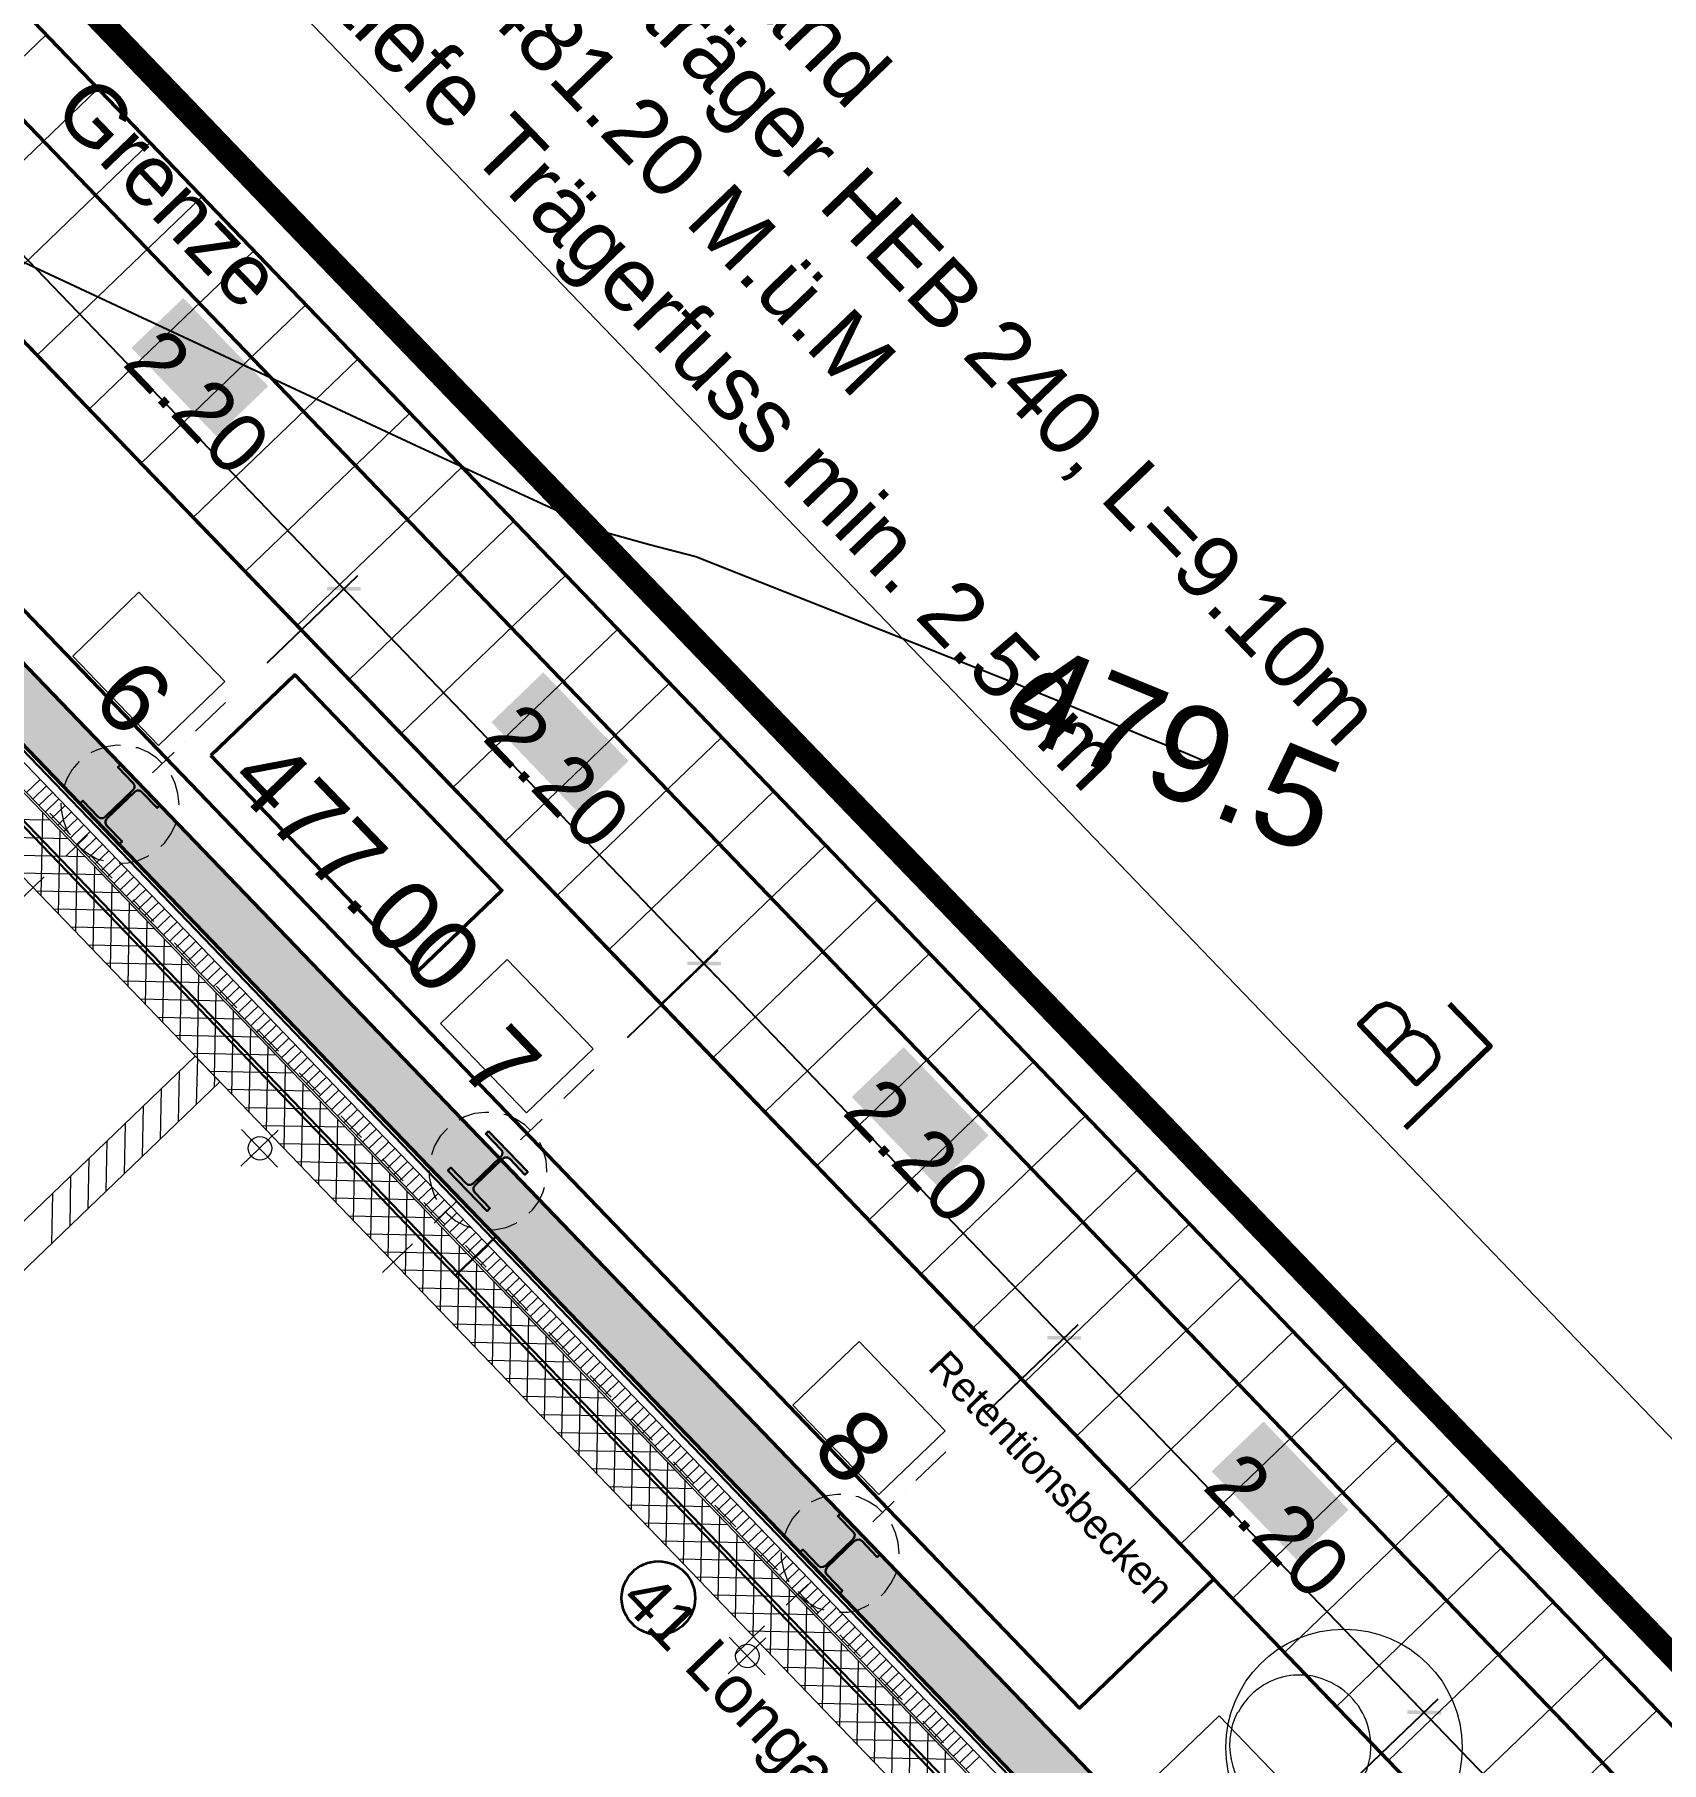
# Model space of a CAD drawing. Header units: metres. Extents: x 2687650.8 to 2687727.1, y 1234407.3 to 1234484.3.
# Drawn here: x 2687681.19 to 2687688.08, y 1234454.5 to 1234461.82 of the extents above; entities that cross this region are included whole.
import ezdxf

# ---------------------------------------------------------------- set-up
doc = ezdxf.new("R2010")
doc.units = ezdxf.units.M
for name, color, linetype in [('PDF_0', 7, 'Continuous'), ('PDF_A-KOTEN', 7, 'Continuous'), ('PDF_A__BEML', 7, 'Continuous'), ('PDF_A__Text', 7, 'Continuous'), ('PDF_AV_01611-Parzelle', 7, 'Continuous'), ('PDF_E_BETON', 7, 'Continuous'), ('PDF_E_Text', 7, 'Continuous'), ('PDF_PDF_Geometrie', 5, 'Continuous'), ('PDF_Text', 7, 'Continuous')]:
    doc.layers.add(name, color=color, linetype=linetype)
for name, color, linetype, true_color in [('PDF_060-Kataster_Hauptinfo.060', 7, 'Continuous', 0x7f7f7f), ('PDF_062_Bauten.062 Bauteilschraffuren', 7, 'Continuous', 0x7f7f7f), ('PDF_211_Wände_Beton.211', 7, 'Continuous', 0x7f7f7f), ('PDF_211_Wände_Beton.211 Bauteilschraffuren', 7, 'Continuous', 0x7f7f7f), ('PDF_211_Wände_Beton.211 Schichttrennlinien', 7, 'Continuous', 0x7f7f7f), ('PDF_211_Wände_Mauerwerk.211#1', 7, 'Continuous', 0x7f7f7f), ('PDF_211_Wände_Mauerwerk.211#1 Bauteilschraffuren', 7, 'Continuous', 0x7f7f7f), ('PDF_254_Falleitungen_RW.254', 7, 'Continuous', 0x7f7f7f), ('PDF_3D_Kurven-Nebenhoehen', 7, 'Continuous', 0xdda500), ('PDF_Böschung Aushub', 7, 'Continuous', 0x7f7f7f), ('PDF_E_Farbe Beton', 7, 'Continuous', 0xdfff7f), ('PDF_E_Schnitte_1_50', 7, 'Continuous', 0x7f7f7f), ('PDF_Rühlwand Träger u Vermassung', 7, 'Continuous', 0x0ac1ff)]:
    doc.layers.add(name, color=color, linetype=linetype, true_color=true_color)
doc.styles.add('PDF Arial', font='arial.ttf')

# ---------------------------------------------------------------- blocks, each defined once
blk = doc.blocks.new('A$C1c84ec86')
at = {"layer": 'PDF_0', "transparency": 33554559}
for points in [[(1755.38, 2703.88), (1765.33, 2714.04), (1764.27, 2715.1), (1754.32, 2704.94)], [(1975.52, 2703.88), (1985.47, 2714.04), (1984.41, 2715.1), (1974.46, 2704.94)], [(2195.45, 2703.88), (2205.39, 2714.04), (2204.34, 2715.1), (2194.39, 2704.94)], [(2415.37, 2703.88), (2425.53, 2714.04), (2424.47, 2715.1), (2414.31, 2704.94)]]:
    blk.add_hatch(color=256, dxfattribs=at).paths.add_polyline_path(points)
at = {"layer": 'PDF_211_Wände_Beton.211 Bauteilschraffuren', "true_color": 0xe5dc0a, "transparency": 33554559}
for points in [[(1813.17, 2552.75), (1773.16, 2552.75), (1773.16, 2551.9), (1813.17, 2551.9)], [(1893.18, 2552.75), (1853.17, 2552.75), (1853.17, 2551.9), (1893.18, 2551.9)], [(1973.19, 2552.75), (1933.19, 2552.75), (1933.19, 2551.9), (1973.19, 2551.9)], [(2053.2, 2552.75), (2013.2, 2552.75), (2013.2, 2551.9), (2053.2, 2551.9)], [(2133.21, 2552.75), (2093.21, 2552.75), (2093.21, 2551.9), (2133.21, 2551.9)], [(2213.23, 2552.75), (2173.22, 2552.75), (2173.22, 2551.9), (2213.23, 2551.9)], [(2293.24, 2552.75), (2253.23, 2552.75), (2253.23, 2551.9), (2293.24, 2551.9)]]:
    blk.add_hatch(color=52, dxfattribs=at).paths.add_polyline_path(points)
at = {"layer": 'PDF_A__BEML', "true_color": 0xffffff, "transparency": 33554559}
for points in [[(1623.94, 2745.79), (1623.94, 2715.31), (1675.79, 2715.31), (1675.79, 2745.79)], [(1843.86, 2745.79), (1843.86, 2715.31), (1895.93, 2715.31), (1895.93, 2745.79)], [(2064, 2745.79), (2064, 2715.31), (2115.86, 2715.31), (2115.86, 2745.79)], [(2283.92, 2745.79), (2283.92, 2715.31), (2335.78, 2715.31), (2335.78, 2745.79)]]:
    blk.add_hatch(color=7, dxfattribs=at).paths.add_polyline_path(points)
at = {"layer": 'PDF_E_Farbe Beton', "true_color": 0xbfff7f, "transparency": 33554559}
h = blk.add_hatch(color=71, dxfattribs=at)
h.paths.add_polyline_path([(3096.53, 1972.34), (3087.64, 1847.46), (3087.42, 523.67), (612.36, 523.67), (612.36, 1217.32), (591.83, 1429.41), (592.04, 1430.89), (672.48, 2565.87), (2668.74, 2565.87), (2848.03, 2530.94), (2997.89, 2390.18), (3013.34, 2375.79), (3093.99, 2206.03), (3096.53, 2200.53)])
h.paths.add_polyline_path([(3120.45, 1972.34), (3120.45, 2206.03), (3039.8, 2375.79), (3033.03, 2390.18), (2883.16, 2530.94), (2859.46, 2553.17), (2794.47, 2565.87), (2671.07, 2589.79), (650.04, 2589.79), (648.35, 2565.87), (567.91, 1430.89), (568.12, 1429.41), (588.44, 1217.32), (588.44, 499.75), (3111.55, 499.75), (3111.55, 1847.46)], flags=0)
at = {"layer": 'PDF_Rühlwand Träger u Vermassung', "transparency": 33554559}
for points in [[(1967.9, 2570.53), (1991.82, 2570.53), (1991.82, 2572.22), (1982.08, 2572.22), (1981.87, 2572.43), (1981.45, 2572.43), (1981.23, 2572.64), (1980.81, 2572.85), (1980.6, 2573.28), (1980.6, 2573.49), (1980.39, 2573.91), (1980.39, 2591.06), (1980.6, 2591.48), (1980.6, 2591.69), (1980.81, 2592.12), (1981.23, 2592.33), (1981.45, 2592.54), (1981.87, 2592.75), (1991.82, 2592.75), (1991.82, 2594.44), (1967.9, 2594.44), (1967.9, 2592.75), (1978.06, 2592.75), (1978.27, 2592.54), (1978.69, 2592.33), (1978.91, 2592.12), (1979.12, 2591.69), (1979.33, 2591.48), (1979.33, 2573.49), (1979.12, 2573.28), (1978.91, 2572.85), (1978.69, 2572.64), (1978.27, 2572.43), (1978.06, 2572.43), (1977.64, 2572.22), (1967.9, 2572.22)], [(1747.97, 2565.87), (1771.89, 2565.87), (1771.89, 2567.56), (1762.16, 2567.56), (1761.73, 2567.77), (1761.52, 2567.77), (1761.1, 2567.99), (1760.89, 2568.41), (1760.67, 2568.62), (1760.46, 2569.04), (1760.46, 2586.82), (1760.67, 2587.04), (1760.89, 2587.46), (1761.1, 2587.67), (1761.52, 2587.88), (1761.73, 2588.09), (1771.89, 2588.09), (1771.89, 2589.79), (1747.97, 2589.79), (1747.97, 2588.09), (1757.92, 2588.09), (1758.35, 2587.88), (1758.56, 2587.67), (1758.98, 2587.46), (1759.19, 2587.04), (1759.19, 2586.82), (1759.4, 2586.4), (1759.4, 2569.26), (1759.19, 2569.04), (1759.19, 2568.62), (1758.35, 2567.77), (1757.92, 2567.77), (1757.71, 2567.56), (1747.97, 2567.56)], [(2187.83, 2565.87), (2211.96, 2565.87), (2211.96, 2567.56), (2202.22, 2567.56), (2201.8, 2567.77), (2201.37, 2567.77), (2201.16, 2567.99), (2200.95, 2568.41), (2200.74, 2568.62), (2200.53, 2569.04), (2200.53, 2569.26), (2200.31, 2569.68), (2200.31, 2585.98), (2200.53, 2586.4), (2200.53, 2586.82), (2200.74, 2587.04), (2200.95, 2587.46), (2201.37, 2587.88), (2201.8, 2588.09), (2211.96, 2588.09), (2211.96, 2589.79), (2187.83, 2589.79), (2187.83, 2588.09), (2197.99, 2588.09), (2198.41, 2587.88), (2198.83, 2587.46), (2199.04, 2587.04), (2199.26, 2586.82), (2199.47, 2586.4), (2199.47, 2569.26), (2199.26, 2569.04), (2199.04, 2568.62), (2198.83, 2568.41), (2198.62, 2567.99), (2198.41, 2567.77), (2197.99, 2567.77), (2197.77, 2567.56), (2187.83, 2567.56)]]:
    blk.add_hatch(color=256, dxfattribs=at).paths.add_polyline_path(points)
at = {"layer": 'PDF_060-Kataster_Hauptinfo.060', "lineweight": 18}
blk.add_lwpolyline([(2574.76, 2801.88), (1044.17, 2801.88)], dxfattribs=at)
at = {"layer": 'PDF_062_Bauten.062 Bauteilschraffuren', "lineweight": 18}
for points in [[(3332.75, 2138.08), (3333.6, 2121.57), (3358.36, 1523.6), (3376.14, 1092.22), (3376.35, 1092.22), (3414.46, 173.57), (465.04, 388.84), (483.03, 548.65), (515.84, 1009.24), (643.69, 2809.29), (760.11, 2801.88), (1044.17, 2801.88), (2574.76, 2801.88)], [(2621.11, 2560.79), (677.13, 2560.79), (608.13, 1589.22), (608.13, 1483.39), (616.38, 1483.39), (616.38, 527.69), (3083.61, 527.69), (3083.61, 1406.76), (3082.98, 1406.76), (3083.61, 1981.87), (3091.45, 1981.87), (3091.45, 2122.63)]]:
    blk.add_lwpolyline(points, dxfattribs=at)
at = {"layer": 'PDF_211_Wände_Beton.211', "lineweight": 18}
for points in [[(2625.56, 2560.79), (677.13, 2560.79), (676.5, 2552.75), (608.34, 1592.4), (608.34, 1483.39), (616.38, 1483.39), (616.38, 527.69), (617.44, 527.69), (3082.56, 527.69), (3083.61, 527.69), (3083.61, 1981.87), (3091.45, 1981.87), (3091.45, 2101.89), (3091.45, 2123.9)], [(3057.58, 2120.3), (2703.03, 2120.3), (2036.9, 2120.3), (1550.49, 2120.3), (1524.45, 2120.3), (1524.45, 1612.29), (1524.45, 1598.32), (1524.45, 1590.28), (1550.49, 1590.28), (1550.49, 2100.41), (2036.9, 2100.41), (2703.03, 2100.41), (3057.58, 2100.41), (3057.58, 1981.87), (3057.58, 553.73), (642.42, 553.73), (642.42, 1483.39), (642.42, 1591.13), (708.88, 2526.92), (2625.35, 2526.92)]]:
    blk.add_lwpolyline(points, dxfattribs=at)
at = {"layer": 'PDF_211_Wände_Beton.211 Bauteilschraffuren', "lineweight": 18}
for points in [[(1728.92, 2560.79), (1728.92, 2552.75)], [(1732.73, 2560.79), (1732.73, 2552.75)], [(1736.54, 2560.79), (1736.54, 2552.75)], [(1740.35, 2560.79), (1740.35, 2552.75)], [(1744.16, 2560.79), (1744.16, 2552.75)], [(1747.97, 2560.79), (1747.97, 2552.75)], [(1751.78, 2560.79), (1751.78, 2552.75)], [(1755.59, 2560.79), (1755.59, 2552.75)], [(1759.4, 2560.79), (1759.4, 2552.75)], [(1763.21, 2560.79), (1763.21, 2552.75)], [(1767.02, 2560.79), (1767.02, 2552.75)], [(1770.83, 2560.79), (1770.83, 2552.75)], [(1774.64, 2560.79), (1774.64, 2552.75)], [(1778.45, 2560.79), (1778.45, 2552.75)], [(1782.26, 2560.79), (1782.26, 2552.75)], [(1786.07, 2560.79), (1786.07, 2552.75)], [(1789.88, 2560.79), (1789.88, 2552.75)], [(1793.48, 2560.79), (1793.48, 2552.75)], [(1797.29, 2560.79), (1797.29, 2552.75)], [(1801.1, 2560.79), (1801.1, 2552.75)], [(1804.91, 2560.79), (1804.91, 2552.75)], [(1808.72, 2560.79), (1808.72, 2552.75)], [(1812.53, 2560.79), (1812.53, 2552.75)], [(1816.34, 2560.79), (1816.34, 2552.75)], [(1820.15, 2560.79), (1820.15, 2552.75)], [(1823.96, 2560.79), (1823.96, 2552.75)], [(1827.77, 2560.79), (1827.77, 2552.75)], [(1831.58, 2560.79), (1831.58, 2552.75)], [(1835.39, 2560.79), (1835.39, 2552.75)], [(1839.2, 2560.79), (1839.2, 2552.75)], [(1843.01, 2560.79), (1843.01, 2552.75)], [(1846.82, 2560.79), (1846.82, 2552.75)], [(1850.63, 2560.79), (1850.63, 2552.75)], [(1854.44, 2560.79), (1854.44, 2552.75)], [(1858.25, 2560.79), (1858.25, 2552.75)], [(1862.06, 2560.79), (1862.06, 2552.75)], [(1865.87, 2560.79), (1865.87, 2552.75)], [(1869.68, 2560.79), (1869.68, 2552.75)], [(1873.28, 2560.79), (1873.28, 2552.75)], [(1877.09, 2560.79), (1877.09, 2552.75)], [(1880.9, 2560.79), (1880.9, 2552.75)], [(1884.71, 2560.79), (1884.71, 2552.75)], [(1888.52, 2560.79), (1888.52, 2552.75)], [(1892.33, 2560.79), (1892.33, 2552.75)], [(1896.14, 2560.79), (1896.14, 2552.75)], [(1899.95, 2560.79), (1899.95, 2552.75)], [(1903.76, 2560.79), (1903.76, 2552.75)], [(1907.57, 2560.79), (1907.57, 2552.75)], [(1911.38, 2560.79), (1911.38, 2552.75)], [(1915.19, 2560.79), (1915.19, 2552.75)], [(1919, 2560.79), (1919, 2552.75)], [(1922.81, 2560.79), (1922.81, 2552.75)], [(1926.62, 2560.79), (1926.62, 2552.75)], [(1930.43, 2560.79), (1930.43, 2552.75)], [(1934.24, 2560.79), (1934.24, 2552.75)], [(1938.05, 2560.79), (1938.05, 2552.75)], [(1941.86, 2560.79), (1941.86, 2552.75)], [(1945.67, 2560.79), (1945.67, 2552.75)], [(1949.48, 2560.79), (1949.48, 2552.75)], [(1953.29, 2560.79), (1953.29, 2552.75)], [(1956.89, 2560.79), (1956.89, 2552.75)], [(1960.7, 2560.79), (1960.7, 2552.75)], [(1964.51, 2560.79), (1964.51, 2552.75)], [(1968.32, 2560.79), (1968.32, 2552.75)], [(1972.13, 2560.79), (1972.13, 2552.75)], [(1975.94, 2560.79), (1975.94, 2552.75)], [(1979.75, 2560.79), (1979.75, 2552.75)], [(1983.56, 2560.79), (1983.56, 2552.75)], [(1987.37, 2560.79), (1987.37, 2552.75)], [(1991.18, 2560.79), (1991.18, 2552.75)], [(1994.99, 2560.79), (1994.99, 2552.75)], [(1998.8, 2560.79), (1998.8, 2552.75)], [(2002.61, 2560.79), (2002.61, 2552.75)], [(2006.42, 2560.79), (2006.42, 2552.75)], [(2010.23, 2560.79), (2010.23, 2552.75)], [(2014.04, 2560.79), (2014.04, 2552.75)], [(2017.85, 2560.79), (2017.85, 2552.75)], [(2021.66, 2560.79), (2021.66, 2552.75)], [(2025.47, 2560.79), (2025.47, 2552.75)], [(2029.28, 2560.79), (2029.28, 2552.75)], [(2033.09, 2560.79), (2033.09, 2552.75)], [(2036.69, 2560.79), (2036.69, 2552.75)], [(2040.5, 2560.79), (2040.5, 2552.75)], [(2044.31, 2560.79), (2044.31, 2552.75)], [(2048.12, 2560.79), (2048.12, 2552.75)], [(2051.93, 2560.79), (2051.93, 2552.75)], [(2055.74, 2560.79), (2055.74, 2552.75)], [(2059.55, 2560.79), (2059.55, 2552.75)], [(2063.36, 2560.79), (2063.36, 2552.75)], [(2067.17, 2560.79), (2067.17, 2552.75)], [(2070.98, 2560.79), (2070.98, 2552.75)], [(2074.79, 2560.79), (2074.79, 2552.75)], [(2078.6, 2560.79), (2078.6, 2552.75)], [(2082.41, 2560.79), (2082.41, 2552.75)], [(2086.22, 2560.79), (2086.22, 2552.75)], [(2090.03, 2560.79), (2090.03, 2552.75)], [(2093.84, 2560.79), (2093.84, 2552.75)], [(2097.65, 2560.79), (2097.65, 2552.75)], [(2101.46, 2560.79), (2101.46, 2552.75)], [(2105.27, 2560.79), (2105.27, 2552.75)], [(2109.08, 2560.79), (2109.08, 2552.75)], [(2112.89, 2560.79), (2112.89, 2552.75)], [(2116.49, 2560.79), (2116.49, 2552.75)], [(2120.3, 2560.79), (2120.3, 2552.75)], [(2124.11, 2560.79), (2124.11, 2552.75)], [(2127.92, 2560.79), (2127.92, 2552.75)], [(2131.73, 2560.79), (2131.73, 2552.75)], [(2135.54, 2560.79), (2135.54, 2552.75)], [(2139.35, 2560.79), (2139.35, 2552.75)], [(2143.16, 2560.79), (2143.16, 2552.75)], [(2146.97, 2560.79), (2146.97, 2552.75)], [(2150.78, 2560.79), (2150.78, 2552.75)], [(2154.59, 2560.79), (2154.59, 2552.75)], [(2158.4, 2560.79), (2158.4, 2552.75)], [(2162.21, 2560.79), (2162.21, 2552.75)], [(2166.02, 2560.79), (2166.02, 2552.75)], [(2169.83, 2560.79), (2169.83, 2552.75)], [(2173.64, 2560.79), (2173.64, 2552.75)], [(2177.45, 2560.79), (2177.45, 2552.75)], [(2181.26, 2560.79), (2181.26, 2552.75)], [(2185.07, 2560.79), (2185.07, 2552.75)], [(2188.88, 2560.79), (2188.88, 2552.75)], [(2192.69, 2560.79), (2192.69, 2552.75)], [(2196.5, 2560.79), (2196.5, 2552.75)], [(2200.1, 2560.79), (2200.1, 2552.75)], [(2203.91, 2560.79), (2203.91, 2552.75)], [(2207.72, 2560.79), (2207.72, 2552.75)], [(2211.53, 2560.79), (2211.53, 2552.75)], [(2215.34, 2560.79), (2215.34, 2552.75)], [(2219.15, 2560.79), (2219.15, 2552.75)], [(2222.96, 2560.79), (2222.96, 2552.75)], [(2226.77, 2560.79), (2226.77, 2552.75)], [(2230.58, 2560.79), (2230.58, 2552.75)], [(2234.39, 2560.79), (2234.39, 2552.75)], [(2238.2, 2560.79), (2238.2, 2552.75)], [(2242.01, 2560.79), (2242.01, 2552.75)], [(2245.82, 2560.79), (2245.82, 2552.75)], [(2249.63, 2560.79), (2249.63, 2552.75)], [(2253.44, 2560.79), (2253.44, 2552.75)], [(2257.25, 2560.79), (2257.25, 2552.75)], [(2261.06, 2560.79), (2261.06, 2552.75)], [(2264.87, 2560.79), (2264.87, 2552.75)], [(2268.68, 2560.79), (2268.68, 2552.75)], [(2272.49, 2560.79), (2272.49, 2552.75)], [(2276.3, 2560.79), (2276.3, 2552.75)], [(2279.9, 2560.79), (2279.9, 2552.75)], [(2283.71, 2560.79), (2283.71, 2552.75)], [(2287.52, 2560.79), (2287.52, 2552.75)], [(2291.33, 2560.79), (2291.33, 2552.75)], [(2295.14, 2560.79), (2295.14, 2552.75)], [(2298.95, 2560.79), (2298.95, 2552.75)], [(2302.76, 2560.79), (2302.76, 2552.75)], [(1719.19, 2526.92), (1744.16, 2551.9)], [(1729.77, 2526.92), (1754.96, 2551.9)], [(1764.7, 2526.92), (1739.72, 2551.9)], [(1740.57, 2526.92), (1765.54, 2551.9)], [(1775.28, 2526.92), (1750.3, 2551.9)], [(1751.15, 2526.92), (1776.13, 2551.9)], [(1785.86, 2526.92), (1760.89, 2551.9)], [(1761.73, 2526.92), (1786.71, 2551.9)], [(1796.45, 2526.92), (1771.47, 2551.9)], [(1772.32, 2526.92), (1797.29, 2551.9)], [(1807.03, 2526.92), (1782.05, 2551.9)], [(1782.9, 2526.92), (1807.88, 2551.9)], [(1817.83, 2526.92), (1792.64, 2551.9)], [(1793.48, 2526.92), (1818.46, 2551.9)], [(1828.41, 2526.92), (1803.43, 2551.9)], [(1804.07, 2526.92), (1829.04, 2551.9)], [(1838.99, 2526.92), (1814.02, 2551.9)], [(1814.65, 2526.92), (1839.63, 2551.9)], [(1849.58, 2526.92), (1824.6, 2551.9)], [(1825.23, 2526.92), (1850.42, 2551.9)], [(1860.16, 2526.92), (1835.18, 2551.9)], [(1836.03, 2526.92), (1861.01, 2551.9)], [(1870.74, 2526.92), (1845.77, 2551.9)], [(1846.61, 2526.92), (1871.59, 2551.9)], [(1881.33, 2526.92), (1856.35, 2551.9)], [(1857.2, 2526.92), (1882.17, 2551.9)], [(1891.91, 2526.92), (1866.93, 2551.9)], [(1867.78, 2526.92), (1892.76, 2551.9)], [(1902.49, 2526.92), (1877.52, 2551.9)], [(1878.36, 2526.92), (1903.34, 2551.9)], [(1913.29, 2526.92), (1888.1, 2551.9)], [(1888.95, 2526.92), (1913.92, 2551.9)], [(1923.87, 2526.92), (1898.9, 2551.9)], [(1899.53, 2526.92), (1924.51, 2551.9)], [(1934.46, 2526.92), (1909.48, 2551.9)], [(1910.11, 2526.92), (1935.09, 2551.9)], [(1945.04, 2526.92), (1920.06, 2551.9)], [(1920.7, 2526.92), (1945.89, 2551.9)], [(1955.62, 2526.92), (1930.65, 2551.9)], [(1931.49, 2526.92), (1956.47, 2551.9)], [(1966.21, 2526.92), (1941.23, 2551.9)], [(1942.08, 2526.92), (1967.05, 2551.9)], [(1976.79, 2526.92), (1951.81, 2551.9)], [(1952.66, 2526.92), (1977.64, 2551.9)], [(1987.37, 2526.92), (1962.4, 2551.9)], [(1963.24, 2526.92), (1988.22, 2551.9)], [(1997.96, 2526.92), (1972.98, 2551.9)], [(1973.83, 2526.92), (1998.8, 2551.9)], [(2008.75, 2526.92), (1983.56, 2551.9)], [(1984.41, 2526.92), (2009.39, 2551.9)], [(2019.34, 2526.92), (1994.36, 2551.9)], [(1994.99, 2526.92), (2019.97, 2551.9)], [(2029.92, 2526.92), (2004.94, 2551.9)], [(2005.58, 2526.92), (2030.55, 2551.9)], [(2040.5, 2526.92), (2015.53, 2551.9)], [(2016.16, 2526.92), (2041.35, 2551.9)], [(2051.09, 2526.92), (2026.11, 2551.9)], [(2026.96, 2526.92), (2051.93, 2551.9)], [(2061.67, 2526.92), (2036.69, 2551.9)], [(2037.54, 2526.92), (2062.52, 2551.9)], [(2072.25, 2526.92), (2047.28, 2551.9)], [(2048.12, 2526.92), (2073.1, 2551.9)], [(2082.84, 2526.92), (2057.86, 2551.9)], [(2058.71, 2526.92), (2083.68, 2551.9)], [(2093.42, 2526.92), (2068.44, 2551.9)], [(2069.29, 2526.92), (2094.27, 2551.9)], [(2104.22, 2526.92), (2079.03, 2551.9)], [(2079.87, 2526.92), (2104.85, 2551.9)], [(2114.8, 2526.92), (2089.82, 2551.9)], [(2090.46, 2526.92), (2115.43, 2551.9)], [(2125.38, 2526.92), (2100.41, 2551.9)], [(2101.04, 2526.92), (2126.02, 2551.9)], [(2135.97, 2526.92), (2110.99, 2551.9)], [(2111.62, 2526.92), (2136.81, 2551.9)], [(2146.55, 2526.92), (2121.57, 2551.9)], [(2122.42, 2526.92), (2147.4, 2551.9)], [(2157.13, 2526.92), (2132.16, 2551.9)], [(2133, 2526.92), (2157.98, 2551.9)], [(2167.72, 2526.92), (2142.74, 2551.9)], [(2143.59, 2526.92), (2168.56, 2551.9)], [(2178.3, 2526.92), (2153.32, 2551.9)], [(2154.17, 2526.92), (2179.15, 2551.9)], [(2188.88, 2526.92), (2163.91, 2551.9)], [(2164.75, 2526.92), (2189.73, 2551.9)], [(2199.68, 2526.92), (2174.49, 2551.9)], [(2175.34, 2526.92), (2200.31, 2551.9)], [(2210.26, 2526.92), (2185.29, 2551.9)], [(2185.92, 2526.92), (2210.9, 2551.9)], [(2220.85, 2526.92), (2195.87, 2551.9)], [(2196.5, 2526.92), (2221.48, 2551.9)], [(2231.43, 2526.92), (2206.45, 2551.9)], [(2207.09, 2526.92), (2232.28, 2551.9)], [(2242.01, 2526.92), (2217.04, 2551.9)], [(2217.88, 2526.92), (2242.86, 2551.9)], [(2252.6, 2526.92), (2227.62, 2551.9)], [(2228.47, 2526.92), (2253.44, 2551.9)], [(2263.18, 2526.92), (2238.2, 2551.9)], [(2239.05, 2526.92), (2264.03, 2551.9)], [(2273.76, 2526.92), (2248.79, 2551.9)], [(2249.63, 2526.92), (2274.61, 2551.9)], [(2284.35, 2526.92), (2259.37, 2551.9)], [(2260.22, 2526.92), (2285.19, 2551.9)], [(2295.14, 2526.92), (2269.95, 2551.9)], [(2270.8, 2526.92), (2295.78, 2551.9)], [(2305.73, 2526.92), (2280.75, 2551.9)], [(2316.31, 2526.92), (2291.33, 2551.9)]]:
    blk.add_lwpolyline(points, dxfattribs=at)
at = {"layer": 'PDF_211_Wände_Beton.211 Schichttrennlinien', "lineweight": 18}
for points in [[(2625.35, 2551.9), (710.58, 2551.9), (685.6, 2551.9), (683.7, 2526.92)], [(2625.35, 2552.75), (685.6, 2552.75), (684.54, 2552.75), (684.54, 2551.9)]]:
    blk.add_lwpolyline(points, dxfattribs=at)
at = {"layer": 'PDF_211_Wände_Mauerwerk.211#1', "lineweight": 18}
blk.add_lwpolyline([(1858.89, 2526.92), (1858.89, 2275.25), (1533.13, 2275.25), (1533.13, 2260.22), (1943.98, 2260.43), (1943.98, 2275.25), (1873.92, 2275.25), (1873.92, 2526.92)], close=True, dxfattribs=at)
at = {"layer": 'PDF_211_Wände_Mauerwerk.211#1 Bauteilschraffuren', "lineweight": 18}
for points in [[(1860.16, 2526.92), (1873.92, 2512.95)], [(1870.74, 2526.92), (1873.92, 2523.53)], [(1858.89, 2517.4), (1873.92, 2502.37)], [(1858.89, 2506.81), (1873.92, 2491.78)], [(1858.89, 2496.23), (1873.92, 2481.2)], [(1858.89, 2485.65), (1873.92, 2470.62)], [(1858.89, 2475.06), (1873.92, 2460.03)], [(1858.89, 2464.48), (1873.92, 2449.45)], [(1858.89, 2453.68), (1873.92, 2438.87)], [(1858.89, 2443.1), (1873.92, 2428.07)]]:
    blk.add_lwpolyline(points, dxfattribs=at)
at = {"layer": 'PDF_254_Falleitungen_RW.254', "lineweight": 18}
for points in [[(1905.88, 2530.52), (1905.88, 2508.51)], [(2203.91, 2530.31), (2203.91, 2508.29)], [(1894.87, 2519.51), (1916.89, 2519.51)], [(2192.91, 2519.3), (2214.92, 2519.3)]]:
    blk.add_lwpolyline(points, dxfattribs=at)
for centre in [(1905.99, 2519.62), (2204.02, 2519.41)]:
    blk.add_circle(centre, 4.97, dxfattribs=at)
at = {"layer": 'PDF_3D_Kurven-Nebenhoehen', "lineweight": 25}
blk.add_lwpolyline([(2067.17, 2922.53), (2064.84, 2921.47), (2057.01, 2918.09), (2039.02, 2910.04), (2010.66, 2897.56), (1984.41, 2885.91), (1958.59, 2874.27), (1915.83, 2854.8), (1874.55, 2835.96), (1853.39, 2826.22), (1836.03, 2815.64), (1818.46, 2805.27), (1793.91, 2795.53), (1737.39, 2773.52), (1665.21, 2745.58), (1593.03, 2717.85), (1537.36, 2696.26)], dxfattribs=at)
at = {"layer": 'PDF_A-KOTEN', "lineweight": 50}
blk.add_lwpolyline([(1771.68, 2619.84), (1771.68, 2669.16), (1898.26, 2669.16), (1898.26, 2619.84)], close=True, dxfattribs=at)
at = {"layer": 'PDF_A__BEML', "lineweight": 25}
for points in [[(1759.83, 2717.42), (1759.83, 2664.51)], [(1979.96, 2717.42), (1979.96, 2664.51)], [(2199.89, 2717.42), (2199.89, 2664.51)], [(2419.82, 2717.42), (2419.82, 2664.51)]]:
    blk.add_lwpolyline(points, close=True, dxfattribs=at)
for points in [[(1531.86, 2709.38), (1767.87, 2709.38)], [(1752, 2709.38), (1988.01, 2709.38)], [(1971.92, 2709.38), (2207.93, 2709.38)], [(2191.85, 2709.38), (2427.86, 2709.38)], [(2411.98, 2709.38), (2678.05, 2709.38)]]:
    blk.add_lwpolyline(points, dxfattribs=at)
at = {"layer": 'PDF_A__Text', "lineweight": 18}
for points in [[(1973.4, 2650.54), (1920.91, 2650.54), (1920.91, 2611.38), (1973.4, 2611.38)], [(1753.27, 2645.88), (1700.77, 2645.88), (1700.77, 2606.93), (1753.27, 2606.93)], [(2193.33, 2645.88), (2140.83, 2645.88), (2140.83, 2606.93), (2193.33, 2606.93)], [(2413.25, 2645.88), (2360.76, 2645.88), (2360.76, 2606.93), (2413.25, 2606.93)]]:
    blk.add_lwpolyline(points, close=True, dxfattribs=at)
at = {"layer": 'PDF_AV_01611-Parzelle', "lineweight": 0}
blk.add_lwpolyline([(2615.61, 2801.88, 9.95, 9.95, 0), (759.9, 2801.78, 9.95, 9.95, 0)], format="xyseb", dxfattribs=at)
at = {"layer": 'PDF_Böschung Aushub', "color": 7, "lineweight": 18}
for points in [[(1503.28, 2781.14), (1503.28, 2684.4)], [(1535.03, 2781.14), (1535.03, 2684.4)], [(1566.78, 2781.14), (1566.78, 2684.4)], [(1598.53, 2781.14), (1598.53, 2684.4)], [(1630.29, 2781.14), (1630.29, 2684.4)], [(1662.04, 2781.14), (1662.04, 2684.4)], [(1693.79, 2781.14), (1693.79, 2684.4)], [(1725.54, 2781.14), (1725.54, 2684.4)], [(1757.29, 2781.14), (1757.29, 2684.4)], [(1789.04, 2781.14), (1789.04, 2684.4)], [(1820.79, 2781.14), (1820.79, 2684.4)], [(1852.54, 2781.14), (1852.54, 2684.4)], [(1884.29, 2781.14), (1884.29, 2684.4)], [(1916.04, 2781.14), (1916.04, 2684.4)], [(1947.79, 2781.14), (1947.79, 2684.4)], [(1979.54, 2781.14), (1979.54, 2684.4)], [(2011.29, 2781.14), (2011.29, 2684.4)], [(2043.04, 2781.14), (2043.04, 2684.4)], [(2074.79, 2781.14), (2074.79, 2684.4)], [(2106.54, 2781.14), (2106.54, 2684.4)], [(2138.29, 2781.14), (2138.29, 2684.4)], [(2170.04, 2781.14), (2170.04, 2684.4)], [(2201.8, 2781.14), (2201.8, 2684.4)], [(2233.55, 2781.14), (2233.55, 2684.4)], [(2265.3, 2781.14), (2265.3, 2684.4)], [(2297.05, 2781.14), (2297.05, 2684.4)], [(2328.8, 2781.14), (2328.8, 2684.4)], [(2360.55, 2781.14), (2360.55, 2684.4)], [(2392.3, 2781.14), (2392.3, 2684.4)], [(2424.05, 2781.14), (2424.05, 2684.4)], [(2455.8, 2781.14), (2455.8, 2684.4)], [(2487.55, 2781.14), (2487.55, 2703.03)]]:
    blk.add_lwpolyline(points, dxfattribs=at)
at = {"layer": 'PDF_E_BETON', "lineweight": 18}
blk.add_lwpolyline([(659.99, 2865.38), (2670.43, 2865.38)], dxfattribs=at)
at = {"layer": 'PDF_E_BETON', "lineweight": 50}
for points in [[(645.59, 2594.66), (645.59, 2781.14), (2584.5, 2781.14), (2583.23, 2589.79)], [(700.42, 2589.79), (700.42, 2749.18), (2514.43, 2749.18), (2514.43, 2589.79)], [(765.61, 2589.79), (765.61, 2684.4), (2464.69, 2684.4), (2464.69, 2594.44)]]:
    blk.add_lwpolyline(points, dxfattribs=at)
for points in [[(567.91, 1430.89), (650.04, 2589.79), (2671.07, 2589.79), (2859.46, 2553.17), (3033.03, 2390.18), (3120.45, 2206.03), (3120.45, 1972.34), (3111.55, 1847.25), (3111.55, 499.75), (588.44, 499.75), (588.44, 1217.32)], [(612.36, 1217.32), (591.83, 1429.41), (672.48, 2565.87), (2668.74, 2565.87), (2848.03, 2530.94), (3013.34, 2375.79), (3096.53, 2200.53), (3096.53, 1972.34), (3087.64, 1847.46), (3087.42, 523.67), (612.36, 523.67)]]:
    blk.add_lwpolyline(points, close=True, dxfattribs=at)
at = {"layer": 'PDF_E_Farbe Beton', "color": 71, "lineweight": 0, "true_color": 0xbfff7f}
blk.add_lwpolyline([(2794.47, 2565.87), (672.48, 2565.87), (2794.47, 2565.87)], dxfattribs=at)
at = {"layer": 'PDF_E_Schnitte_1_50', "color": 7, "lineweight": 50}
blk.add_lwpolyline([(1195.3, 2684.4), (2317.37, 2684.4), (2317.37, 2605.45), (1195.3, 2605.45)], close=True, dxfattribs=at)
at = {"layer": 'PDF_E_Text', "lineweight": 35}
blk.add_circle((2160.2, 2509.25), 15.56, dxfattribs=at)
at = {"layer": 'PDF_PDF_Geometrie', "lineweight": 18}
blk.add_lwpolyline([(2365.03, 2652.49, 0.398185), (2402.88, 2632.97), (2407.54, 2635.08), (2411.35, 2637.62), (2415.16, 2640.59), (2418.12, 2643.97), (2420.66, 2648.21), (2422.36, 2652.44), (2423.63, 2657.1), (2423.63, 2661.76)], format="xyb", dxfattribs=at)
blk.add_circle((2407, 2674.7), 50.07, dxfattribs=at)
for centre, radius, start, end in [((2393.04, 2662.07), 29.32, 106.27127, 198.9338), ((2393.89, 2661.86), 29.74, 359.95057, 107.89125)]:
    blk.add_arc(centre, radius, start, end, dxfattribs=at)
at = {"layer": 'PDF_Rühlwand Träger u Vermassung', "color": 7, "lineweight": 18}
for points in [[(1979.96, 2644.61), (1979.96, 2627.04)], [(1759.83, 2639.95), (1759.83, 2622.38)], [(2199.89, 2639.95), (2199.89, 2622.38)], [(1979.96, 2620.69), (1979.96, 2620.69)], [(1759.83, 2616.03), (1759.83, 2616.03)], [(1979.96, 2614.34), (1979.96, 2601.64)], [(2199.89, 2616.03), (2199.89, 2616.03)], [(1759.83, 2609.68), (1759.83, 2596.98)], [(1979.75, 2607.36), (1976.58, 2607.36), (1972.13, 2606.3), (1968.11, 2604.6), (1967.26, 2603.97)], [(1997.53, 2600.16), (1997.11, 2600.58), (1993.72, 2603.33), (1989.7, 2605.45), (1986.32, 2606.72)], [(2199.89, 2609.68), (2199.89, 2596.98)], [(1759.83, 2602.7), (1756.44, 2602.7), (1752.21, 2601.64), (1747.97, 2599.95), (1747.34, 2599.31)], [(1777.4, 2595.71), (1777.18, 2595.93), (1773.59, 2598.68), (1769.78, 2600.79), (1766.18, 2602.06)], [(1962.18, 2599.95), (1961.13, 2598.89), (1958.37, 2595.29), (1956.47, 2591.27), (1955.83, 2588.73)], [(2199.68, 2602.7), (2196.5, 2602.7), (2192.27, 2601.64), (2188.04, 2599.95), (2187.19, 2599.31)], [(2217.46, 2595.71), (2217.25, 2595.93), (2213.65, 2598.68), (2209.84, 2600.79), (2206.24, 2602.06)], [(1742.05, 2595.29), (1740.99, 2594.23), (1738.45, 2590.63), (1736.54, 2586.61), (1735.7, 2584.07)], [(1759.83, 2590.63), (1759.83, 2590.63)], [(1784.8, 2577.93), (1784.8, 2580.05), (1783.96, 2584.5), (1782.48, 2588.73), (1781.42, 2590.42)], [(1979.96, 2595.29), (1979.96, 2595.29)], [(2004.73, 2582.59), (2004.73, 2584.71), (2004.1, 2589.15), (2002.4, 2593.39), (2001.34, 2595.08)], [(2182.11, 2595.29), (2181.05, 2594.23), (2178.51, 2590.63), (2176.61, 2586.61), (2175.76, 2584.07)], [(2199.89, 2590.63), (2199.89, 2590.63)], [(2224.87, 2577.93), (2224.87, 2580.05), (2224.02, 2584.5), (2222.54, 2588.73), (2221.48, 2590.42)], [(1759.83, 2584.28), (1759.83, 2571.58)], [(1979.96, 2588.94), (1979.96, 2576.24)], [(2199.89, 2584.28), (2199.89, 2571.58)], [(1734.85, 2577.93), (1735.27, 2573.49), (1736.54, 2569.04), (1738.24, 2565.45)], [(1954.99, 2582.59), (1955.2, 2578.15), (1956.47, 2573.7), (1958.37, 2570.1)], [(1997.53, 2565.02), (2000.07, 2567.77), (2002.4, 2571.58), (2004.1, 2575.82), (2004.1, 2576.24)], [(2174.91, 2577.93), (2175.34, 2573.49), (2176.61, 2569.04), (2178.3, 2565.45)], [(1777.61, 2560.37), (1780.15, 2563.12), (1782.48, 2566.93), (1783.96, 2571.16), (1783.96, 2571.58)], [(1979.96, 2569.89), (1979.96, 2569.89)], [(2217.67, 2560.37), (2220.21, 2563.12), (2222.54, 2566.93), (2224.02, 2571.16), (2224.02, 2571.58)], [(1759.83, 2565.23), (1759.83, 2565.23)], [(1962.4, 2564.81), (1964.3, 2562.91), (1968.11, 2560.58), (1972.13, 2558.67), (1973.4, 2558.46)], [(1979.96, 2563.54), (1979.96, 2550.84)], [(1979.96, 2557.61), (1981.02, 2557.61), (1985.47, 2558.04), (1989.7, 2559.52), (1992.45, 2561)], [(2199.89, 2565.23), (2199.89, 2565.23)], [(1735.7, 2553.8), (1735.7, 2553.8)], [(1742.05, 2553.8), (1754.75, 2553.8)], [(1742.26, 2560.15), (1744.38, 2558.25), (1747.97, 2555.92), (1752.21, 2554.02), (1753.48, 2553.8)], [(1759.83, 2558.88), (1759.83, 2546.18)], [(1760.04, 2552.96), (1761.1, 2552.96), (1765.54, 2553.59), (1769.78, 2554.86), (1772.32, 2556.34)], [(1761.1, 2553.8), (1761.1, 2553.8)], [(1767.45, 2553.8), (1780.15, 2553.8)], [(1786.5, 2553.8), (1786.5, 2553.8)], [(1792.85, 2553.8), (1805.55, 2553.8)], [(1811.9, 2553.8), (1811.9, 2553.8)], [(1818.25, 2553.8), (1830.95, 2553.8)], [(1837.3, 2553.8), (1837.3, 2553.8)], [(1843.65, 2553.8), (1856.35, 2553.8)], [(1862.7, 2553.8), (1862.7, 2553.8)], [(1869.05, 2553.8), (1881.75, 2553.8)], [(1888.1, 2553.8), (1888.1, 2553.8)], [(1894.45, 2553.8), (1907.15, 2553.8)], [(1913.5, 2553.8), (1913.5, 2553.8)], [(1919.85, 2553.8), (1932.55, 2553.8)], [(1938.9, 2553.8), (1938.9, 2553.8)], [(1945.25, 2553.8), (1957.95, 2553.8)], [(1964.3, 2553.8), (1964.3, 2553.8)], [(1970.65, 2553.8), (1983.35, 2553.8)], [(1989.7, 2553.8), (1989.7, 2553.8)], [(1996.05, 2553.8), (2008.75, 2553.8)], [(2015.1, 2553.8), (2015.1, 2553.8)], [(2021.45, 2553.8), (2034.15, 2553.8)], [(2040.5, 2553.8), (2040.5, 2553.8)], [(2046.85, 2553.8), (2059.55, 2553.8)], [(2065.9, 2553.8), (2065.9, 2553.8)], [(2072.25, 2553.8), (2084.95, 2553.8)], [(2091.3, 2553.8), (2091.3, 2553.8)], [(2097.65, 2553.8), (2110.35, 2553.8)], [(2116.7, 2553.8), (2116.7, 2553.8)], [(2123.05, 2553.8), (2135.75, 2553.8)], [(2142.1, 2553.8), (2142.1, 2553.8)], [(2148.45, 2553.8), (2161.15, 2553.8)], [(2167.5, 2553.8), (2167.5, 2553.8)], [(2173.86, 2553.8), (2186.56, 2553.8)], [(2182.32, 2560.15), (2184.23, 2558.25), (2188.04, 2555.92), (2192.27, 2554.02), (2193.54, 2553.8)], [(2192.91, 2553.8), (2192.91, 2553.8)], [(2199.26, 2553.8), (2211.96, 2553.8)], [(2199.89, 2558.88), (2199.89, 2546.18)], [(2199.89, 2552.96), (2200.95, 2552.96), (2205.39, 2553.59), (2209.84, 2554.86), (2212.38, 2556.34)], [(2218.31, 2553.8), (2218.31, 2553.8)], [(2224.66, 2553.8), (2237.36, 2553.8)], [(2243.71, 2553.8), (2243.71, 2553.8)], [(2250.06, 2553.8), (2262.76, 2553.8)], [(2269.11, 2553.8), (2269.11, 2553.8)], [(2275.46, 2553.8), (2288.16, 2553.8)], [(2294.51, 2553.8), (2294.51, 2553.8)], [(1759.83, 2539.83), (1759.83, 2539.83)], [(1979.96, 2544.49), (1979.96, 2544.49)], [(2199.89, 2539.83), (2199.89, 2539.83)], [(1759.83, 2533.48), (1759.83, 2515.91)], [(1979.96, 2538.14), (1979.96, 2520.57)], [(2199.89, 2533.48), (2199.89, 2515.91)]]:
    blk.add_lwpolyline(points, dxfattribs=at)
at = {"layer": 'PDF_Rühlwand Träger u Vermassung', "color": 160, "lineweight": 30, "true_color": 0x3333ff}
for points in [[(1967.9, 2594.44), (1967.9, 2592.75), (1977.21, 2592.75), (1978.27, 2592.54), (1979.12, 2591.69), (1979.33, 2590.63), (1979.33, 2574.34), (1979.12, 2573.28), (1978.27, 2572.43), (1977.21, 2572.22), (1967.9, 2572.22), (1967.9, 2570.53), (1991.82, 2570.53), (1991.82, 2572.22), (1982.5, 2572.22), (1981.45, 2572.43), (1980.6, 2573.28), (1980.39, 2574.34), (1980.39, 2590.63), (1980.6, 2591.69), (1981.45, 2592.54), (1982.5, 2592.75), (1991.82, 2592.75), (1991.82, 2594.44)], [(1747.97, 2589.79), (1747.97, 2588.09), (1757.29, 2588.09), (1758.35, 2587.88), (1759.19, 2587.04), (1759.4, 2585.98), (1759.4, 2569.68), (1759.19, 2568.62), (1758.35, 2567.77), (1757.29, 2567.56), (1747.97, 2567.56), (1747.97, 2565.87), (1771.89, 2565.87), (1771.89, 2567.56), (1762.58, 2567.56), (1761.52, 2567.77), (1760.67, 2568.62), (1760.46, 2569.68), (1760.46, 2585.98), (1760.67, 2587.04), (1761.52, 2587.88), (1762.58, 2588.09), (1771.89, 2588.09), (1771.89, 2589.79)], [(2187.83, 2589.79), (2187.83, 2588.09), (2197.35, 2588.09), (2198.41, 2587.88), (2199.04, 2587.04), (2199.47, 2585.98), (2199.47, 2569.68), (2199.04, 2568.62), (2198.41, 2567.77), (2197.35, 2567.56), (2187.83, 2567.56), (2187.83, 2565.87), (2211.96, 2565.87), (2211.96, 2567.56), (2202.43, 2567.56), (2201.37, 2567.77), (2200.74, 2568.62), (2200.31, 2569.68), (2200.31, 2585.98), (2200.74, 2587.04), (2201.37, 2587.88), (2202.43, 2588.09), (2211.96, 2588.09), (2211.96, 2589.79)]]:
    blk.add_lwpolyline(points, close=True, dxfattribs=at)
for points in [[(2002.19, 2565.87), (1335.22, 2565.87), (672.48, 2565.87), (670.78, 2541.95), (1335.22, 2541.95), (2002.19, 2541.95)], [(672.27, 2564.18), (1335.22, 2564.18), (2002.19, 2564.18), (2668.53, 2564.18), (2847.18, 2529.46), (3011.86, 2374.73), (3094.83, 2200.1), (3094.83, 1972.34), (3085.73, 1847.46), (3085.73, 1097.51), (3085.73, 547.8)], [(2836.81, 2508.72), (2848.03, 2530.94), (2668.74, 2565.87), (2002.19, 2565.87), (2002.19, 2541.95), (2666.41, 2541.95), (2836.81, 2508.72), (2993.65, 2361.39), (3013.34, 2375.79)], [(671, 2543.64), (1335.22, 2543.64), (2002.19, 2543.64), (2666.62, 2543.64), (2837.44, 2510.2), (2994.92, 2362.45), (3074.3, 2195.45), (3074.3, 1973.19), (3065.2, 1847.46), (3065.2, 1097.51), (3065.2, 547.8)]]:
    blk.add_lwpolyline(points, dxfattribs=at)
at = {"layer": 'PDF_Text', "lineweight": 70}
for points in [[(2210.9, 2925.07), (2235.87, 2925.07), (2235.87, 2875.12)], [(2207.3, 2902.21), (2208.99, 2905.81), (2210.69, 2906.87), (2214.07, 2908.14), (2219.15, 2908.14), (2222.33, 2906.87), (2224.02, 2905.81), (2225.71, 2902.21), (2225.71, 2891.63), (2190.79, 2891.63), (2190.79, 2902.21), (2192.48, 2905.81), (2193.96, 2906.87), (2197.35, 2908.14), (2200.74, 2908.14), (2204.12, 2906.87), (2205.82, 2905.81), (2207.3, 2902.21), (2207.3, 2891.63)]]:
    blk.add_lwpolyline(points, dxfattribs=at)
at = {"layer": 'PDF_Text', "attachment_point": 7, "style": 'PDF Arial'}
for s, insert, char_height in [('Gebohrte Rühwand', (1435.34, 3003.03), 27.0014), ('10x Rühlwandträger HEB 240, L=9.10m', (1433.64, 2957.94), 27.0014), ('OK Träger 481.20 M.ü.M', (1435.34, 2912.43), 27.0014), ('Einbindetiefe Trägerfuss min. 2.50m', (1434.49, 2866.93), 27.0014), ('Grenze', (1528.59, 2759.35), 25.712), ('2.20', (1625.84, 2706.92), 25.001), ('2.20', (1845.77, 2706.92), 25.001), ('2.20', (2065.69, 2706.92), 25.001), ('2.20', (2285.83, 2706.92), 25.001), ('477.00', (1784.38, 2616.5), 30.001), ('41 Longarine HEB 240', (2149.51, 2490.11), 20.001)]:
    blk.add_mtext(s, dxfattribs=dict(at, insert=insert, char_height=char_height))
at = {"layer": 'PDF_Text', "color": 42, "true_color": 0xdda500, "insert": (1994.69, 2867.89), "char_height": 41.138, "attachment_point": 7, "rotation": 23.86795, "style": 'PDF Arial'}
blk.add_mtext('479.5', dxfattribs=at)
at = {"layer": 'PDF_Text', "color": 102, "true_color": 0x00bf2e, "insert": (2168.77, 2658.41), "char_height": 12.5005, "attachment_point": 7, "style": 'PDF Arial'}
blk.add_mtext('Retentionsbecken', dxfattribs=at)
at = {"layer": 'PDF_Text', "color": 12, "true_color": 0xdf0000, "char_height": 30, "attachment_point": 7, "style": 'PDF Arial'}
for s, insert in [('6', (1719.4, 2598.18)), ('7', (1939.32, 2603.05)), ('8', (2159.46, 2598.18))]:
    blk.add_mtext(s, dxfattribs=dict(at, insert=insert))

msp = doc.modelspace()

# ---------------------------------------------------------------- block references
at = {"xscale": 0.01, "yscale": 0.01, "zscale": 0.01, "rotation": 313.8734409291175}
msp.add_blockref('A$C1c84ec86', (2687650.7677, 1234453.3784), dxfattribs=at)

doc.saveas('drawing.dxf')
